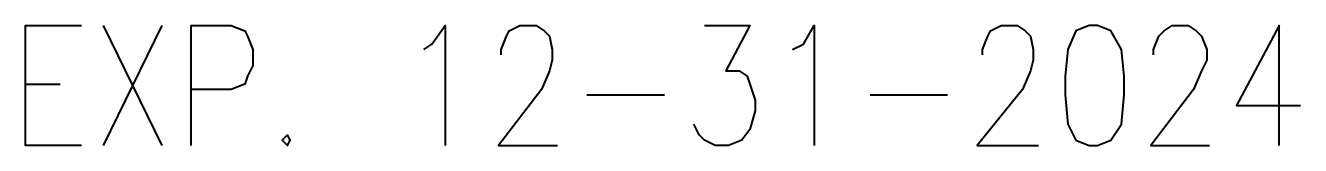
# Model space of a CAD drawing. Header units: inches. Extents: x 1543 to 43489, y -26 to 5775.
# Drawn here: x 3060.49 to 3100.27, y 3446.17 to 3449.92 of the extents above; entities that cross this region are included whole.
import ezdxf

# ---------------------------------------------------------------- set-up
doc = ezdxf.new("R2010")
doc.units = ezdxf.units.IN
doc.header["$LTSCALE"] = 0.5
doc.header["$MEASUREMENT"] = 0
doc.layers.add('PDF_0', color=7, linetype='Continuous')

msp = doc.modelspace()

# ---------------------------------------------------------------- linework, layer by layer
at = {"layer": 'PDF_0', "lineweight": 40}
for points in [[(3062.245, 3446.171), (3060.493, 3446.171), (3060.493, 3449.924), (3062.245, 3449.924)], [(3062.912, 3449.924), (3064.747, 3446.171)], [(3064.747, 3449.924), (3062.912, 3446.171)], [(3065.664, 3446.171), (3065.664, 3449.924), (3066.915, 3449.924), (3067.332, 3449.758), (3067.415, 3449.591), (3067.582, 3449.174), (3067.582, 3448.673), (3067.415, 3448.34), (3067.332, 3448.09), (3066.915, 3447.923), (3065.664, 3447.923)], [(3072.92, 3449.174), (3073.17, 3449.341), (3073.587, 3449.924), (3073.587, 3446.171)], [(3075.338, 3449.007), (3075.338, 3449.174), (3075.505, 3449.591), (3075.589, 3449.758), (3075.922, 3449.924), (3076.423, 3449.924), (3076.673, 3449.758), (3076.84, 3449.591), (3076.923, 3449.174), (3076.923, 3448.84), (3076.84, 3448.507), (3076.589, 3447.923), (3075.255, 3446.171), (3077.09, 3446.171)], [(3081.677, 3449.924), (3083.095, 3449.924), (3082.344, 3448.507), (3082.761, 3448.507), (3083.011, 3448.34), (3083.095, 3448.09), (3083.261, 3447.589), (3083.261, 3447.256), (3083.095, 3446.672), (3082.844, 3446.338), (3082.427, 3446.171), (3082.01, 3446.171), (3081.677, 3446.338), (3081.51, 3446.505), (3081.343, 3446.839)], [(3084.429, 3449.174), (3084.763, 3449.341), (3085.096, 3449.924), (3085.096, 3446.171)], [(3090.35, 3449.007), (3090.35, 3449.174), (3090.517, 3449.591), (3090.601, 3449.758), (3090.934, 3449.924), (3091.435, 3449.924), (3091.685, 3449.758), (3091.852, 3449.591), (3091.935, 3449.174), (3091.935, 3448.84), (3091.852, 3448.507), (3091.601, 3447.923), (3090.184, 3446.171), (3092.102, 3446.171)], [(3095.688, 3449.007), (3095.688, 3449.174), (3095.855, 3449.591), (3096.022, 3449.758), (3096.272, 3449.924), (3096.772, 3449.924), (3097.022, 3449.758), (3097.189, 3449.591), (3097.356, 3449.174), (3097.356, 3448.84), (3097.189, 3448.507), (3096.939, 3447.923), (3095.605, 3446.171), (3097.439, 3446.171)], [(3099.608, 3446.171), (3099.608, 3449.924), (3098.273, 3447.422), (3100.275, 3447.422)], [(3060.493, 3448.09), (3061.577, 3448.09)], [(3078.007, 3447.756), (3080.426, 3447.756)], [(3086.848, 3447.756), (3089.266, 3447.756)]]:
    msp.add_lwpolyline(points, dxfattribs=at)
for points in [[(3093.686, 3449.924), (3093.269, 3449.758), (3093.019, 3449.174), (3092.936, 3448.34), (3092.936, 3447.756), (3093.019, 3446.839), (3093.269, 3446.338), (3093.686, 3446.171), (3093.937, 3446.171), (3094.354, 3446.338), (3094.687, 3446.839), (3094.771, 3447.756), (3094.771, 3448.34), (3094.687, 3449.174), (3094.354, 3449.758), (3093.937, 3449.924)], [(3068.666, 3446.505), (3068.5, 3446.338), (3068.666, 3446.171), (3068.75, 3446.338)]]:
    msp.add_lwpolyline(points, close=True, dxfattribs=at)

doc.saveas('drawing.dxf')
